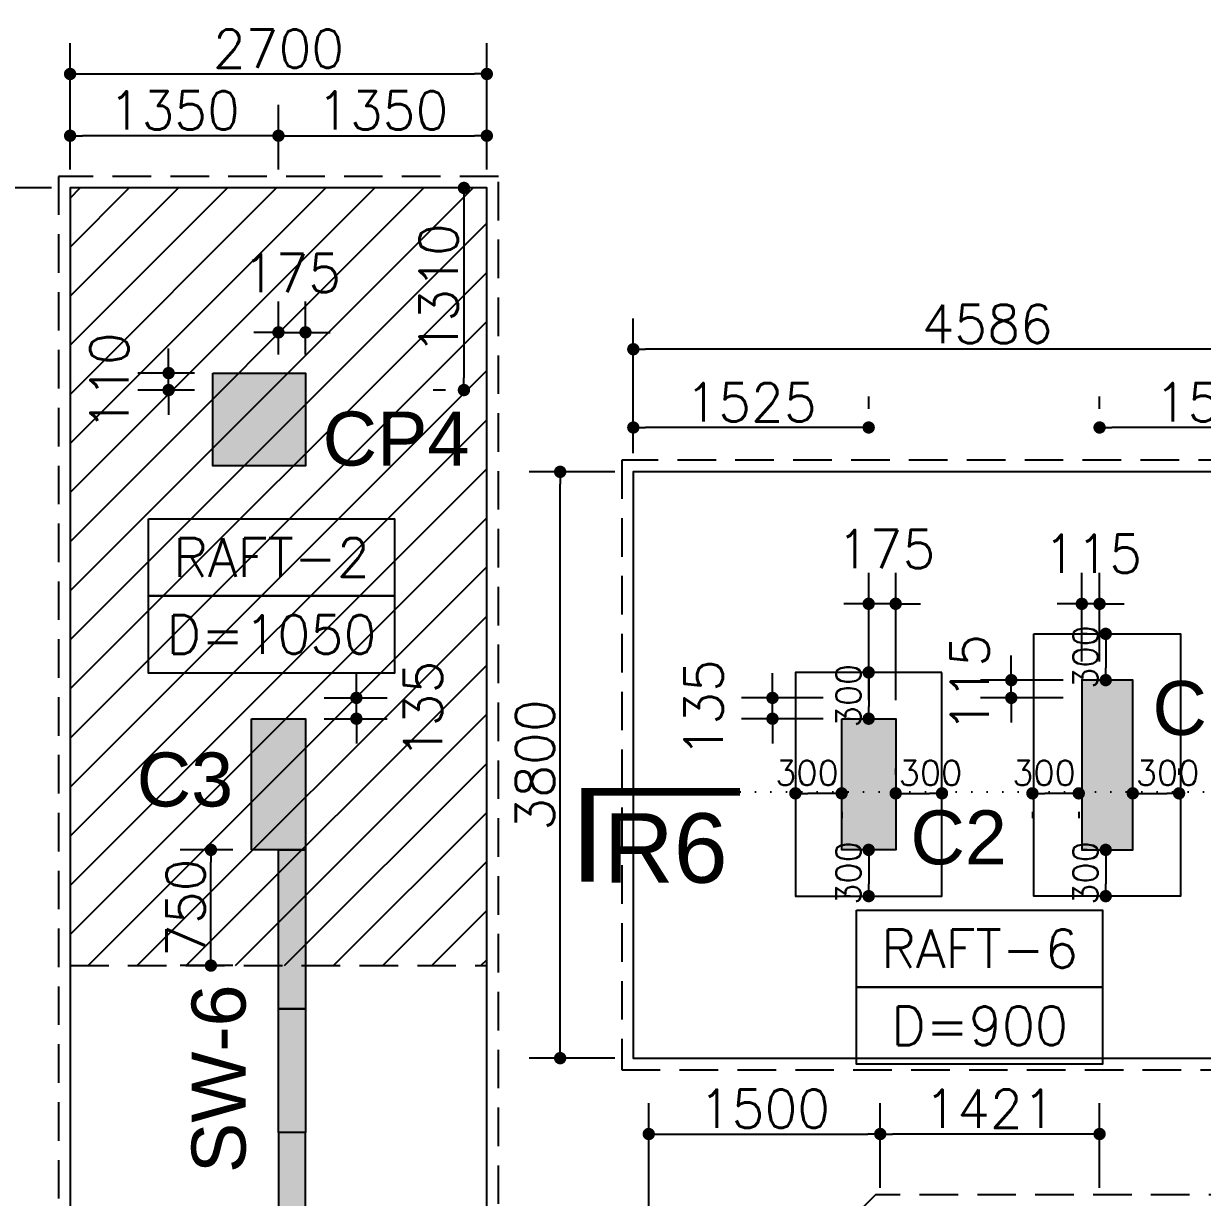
# Model space of a CAD drawing. Extents: x -200722 to 834823, y -494970 to 88783.
# Drawn here: x 506325 to 513963, y 33297 to 40905 of the extents above; entities that cross this region are included whole.
import ezdxf
from ezdxf.enums import TextEntityAlignment as Align

# ---------------------------------------------------------------- set-up
doc = ezdxf.new("R2010")
doc.units = 0
doc.header["$LTSCALE"] = 100
doc.header["$MEASUREMENT"] = 0
doc.header["$PDMODE"] = 34
doc.linetypes.add('DOT', pattern=[0.25, 0, -0.25])
doc.linetypes.add('HIDDEN', pattern=[0.375, 0.25, -0.125])
doc.layers.get('0').update_dxf_attribs({"linetype": 'CONTINUOUS'})
doc.layers.get('DEFPOINTS').update_dxf_attribs({"linetype": 'CONTINUOUS'})
for name, color, linetype in [('B_BOX', 11, 'CONTINUOUS'), ('BEAM', 4, 'CONTINUOUS'), ('COL', 150, 'CONTINUOUS'), ('COL. SHED. STEEL.', 6, 'CONTINUOUS'), ('COL_H', 235, 'CONTINUOUS'), ('DIM', 3, 'CONTINUOUS'), ('F_EXEC', 3, 'HIDDEN'), ('F_FTG1', 11, 'CONTINUOUS'), ('TEXT', 2, 'CONTINUOUS')]:
    doc.layers.add(name, color=color, linetype=linetype)
doc.layers.add('HATCH', color=252, linetype='CONTINUOUS', lineweight=30)
doc.styles.add('AR', font='arial.ttf')
doc.styles.add('ROMANS', font='romans.shx')
doc.styles.get("Standard").update_dxf_attribs({"font": 'simplex.shx'})
doc.styles.add('TIMES-N', font='arial.ttf')
doc.dimstyles.new('STANDARD$0', dxfattribs={"dimtxt": 2.5, "dimasz": 2.5, "dimexe": 2, "dimexo": 0.7, "dimgap": 0.9, "dimtad": 1, "dimdec": 0, "dimdsep": 46, "dimtxsty": 'ROMANS', "dimcen": 0.09, "dimclrd": 4, "dimclre": 4, "dimclrt": 3, "dimadec": 0, "dimazin": 0, "dimtfac": 1, "dimtdec": 0, "dimtmove": 0, "dimatfit": 3, "dimfxl": 1, "dimtolj": 1, "dimtzin": 0, "dimarcsym": 0})

# ---------------------------------------------------------------- blocks, each defined once
blk = doc.blocks.new('DOT')
at = {"color": 0, "linetype": 'ByBlock'}
blk.add_line((-0.5, 0), (-1, 0), dxfattribs=at)
at = {"color": 0, "linetype": 'ByBlock', "const_width": 0.5}
blk.add_lwpolyline([(-0.25, 0, 1), (0.25, 0, 1)], format="xyb", close=True, dxfattribs=at)
blk = doc.blocks.new('*D2330')
at = {"layer": 'BEAM', "color": 0, "lineweight": -2, "transparency": 16777216}
for p, q in [((510275.5, 38406.7), (510275.5, 38486.7)), ((511800.5, 38406.7), (511800.5, 38486.7)), ((511720.5, 38286.7), (510355.5, 38286.7))]:
    blk.add_line(p, q, dxfattribs=at)
at = {"layer": 'DEFPOINTS', "color": 0, "lineweight": -3, "ltscale": 0.4, "transparency": 16777216}
for p in [(510275.5, 38286.7), (510275.5, 38286.7), (511800.5, 38286.7)]:
    blk.add_point(p, dxfattribs=at)
at = {"layer": 'BEAM', "color": 0, "lineweight": -2, "ltscale": 0.4, "transparency": 16777216, "xscale": 80, "yscale": 80, "zscale": 80, "rotation": 180}
blk.add_blockref('DOT', (510275.5, 38286.7), dxfattribs=at)
at = {"layer": 'BEAM', "color": 0, "lineweight": -2, "ltscale": 0.4, "transparency": 16777216, "xscale": 80, "yscale": 80, "zscale": 80}
blk.add_blockref('DOT', (511800.5, 38286.7), dxfattribs=at)
at = {"layer": 'BEAM', "color": 0, "ltscale": 0.4, "transparency": 16777216, "insert": (511038, 38450.7), "char_height": 248, "attachment_point": 5}
blk.add_mtext('\\A1;1525', dxfattribs=at)
blk = doc.blocks.new('_DOT')
at = {"color": 0, "linetype": 'ByBlock'}
blk.add_line((-0.5, 0), (-1, 0), dxfattribs=at)
at = {"color": 0, "linetype": 'ByBlock', "const_width": 0.5}
blk.add_lwpolyline([(-0.25, 0, 1), (0.25, 0, 1)], format="xyb", close=True, dxfattribs=at)
blk = doc.blocks.new('*D2331')
at = {"layer": 'BEAM', "color": 0, "lineweight": -2, "transparency": 16777216}
for p, q in [((511177.2, 36614.4), (511177.2, 36694.4)), ((511505.5, 36534.4), (510977.2, 36534.4)), ((511177.2, 36399.4), (511177.2, 36534.4)), ((511505.5, 36399.4), (510977.2, 36399.4)), ((511177.2, 36319.4), (511177.2, 36239.4))]:
    blk.add_line(p, q, dxfattribs=at)
at = {"layer": 'DEFPOINTS', "color": 0, "lineweight": -3, "ltscale": 0.4, "transparency": 16777216}
for p in [(511177.2, 36534.4), (511625.5, 36534.4), (511625.5, 36399.4)]:
    blk.add_point(p, dxfattribs=at)
at = {"layer": 'BEAM', "color": 0, "lineweight": -2, "ltscale": 0.4, "transparency": 16777216, "xscale": 80, "yscale": 80, "zscale": 80}
for p, rotation in [((511177.2, 36534.4), 270), ((511177.2, 36399.4), 90)]:
    blk.add_blockref('DOT', p, dxfattribs=dict(at, rotation=rotation))
at = {"layer": 'BEAM', "color": 0, "ltscale": 0.4, "transparency": 16777216, "insert": (510730.5, 36466.9), "char_height": 248, "attachment_point": 5, "rotation": 90}
blk.add_mtext('\\A1;135', dxfattribs=at)
blk = doc.blocks.new('*D2332')
at = {"layer": 'BEAM', "color": 0, "lineweight": -2, "transparency": 16777216}
for p, q in [((511800.5, 36519.8), (511800.5, 37344.3)), ((511975.5, 36520.3), (511975.5, 37344.3)), ((511720.5, 37144.3), (511640.5, 37144.3)), ((511975.5, 37144.3), (511800.5, 37144.3)), ((512055.5, 37144.3), (512135.5, 37144.3))]:
    blk.add_line(p, q, dxfattribs=at)
at = {"layer": 'DEFPOINTS', "color": 0, "lineweight": -3, "ltscale": 0.4, "transparency": 16777216}
for p in [(511800.5, 37144.3), (511800.5, 36399.8), (511975.5, 36400.3)]:
    blk.add_point(p, dxfattribs=at)
at = {"layer": 'BEAM', "color": 0, "lineweight": -2, "ltscale": 0.4, "transparency": 16777216, "xscale": 80, "yscale": 80, "zscale": 80}
blk.add_blockref('DOT', (511800.5, 37144.3), dxfattribs=at)
at = {"layer": 'BEAM', "color": 0, "lineweight": -2, "ltscale": 0.4, "transparency": 16777216, "xscale": 80, "yscale": 80, "zscale": 80, "rotation": 180}
blk.add_blockref('DOT', (511975.5, 37144.3), dxfattribs=at)
at = {"layer": 'BEAM', "color": 0, "ltscale": 0.4, "transparency": 16777216, "insert": (511913.6, 37498.7), "char_height": 248, "attachment_point": 5}
blk.add_mtext('\\A1;175', dxfattribs=at)
blk = doc.blocks.new('*D2333')
at = {"layer": 'BEAM', "color": 0, "lineweight": -2, "transparency": 16777216}
for p, q in [((512724.3, 36729.4), (512724.3, 36809.4)), ((513061.5, 36649.4), (512524.3, 36649.4)), ((512724.3, 36534.4), (512724.3, 36649.4)), ((513061.5, 36534.4), (512524.3, 36534.4)), ((512724.3, 36454.4), (512724.3, 36374.4))]:
    blk.add_line(p, q, dxfattribs=at)
at = {"layer": 'DEFPOINTS', "color": 0, "lineweight": -3, "ltscale": 0.4, "transparency": 16777216}
for p in [(512724.3, 36649.4), (513181.5, 36649.4), (513181.5, 36534.4)]:
    blk.add_point(p, dxfattribs=at)
at = {"layer": 'BEAM', "color": 0, "lineweight": -2, "ltscale": 0.4, "transparency": 16777216, "xscale": 80, "yscale": 80, "zscale": 80}
for p, rotation in [((512724.3, 36649.4), 270), ((512724.3, 36534.4), 90)]:
    blk.add_blockref('DOT', p, dxfattribs=dict(at, rotation=rotation))
at = {"layer": 'BEAM', "color": 0, "ltscale": 0.4, "transparency": 16777216, "insert": (512455, 36629.8), "char_height": 248, "attachment_point": 5, "rotation": 90}
blk.add_mtext('\\A1;115', dxfattribs=at)
blk = doc.blocks.new('*D2334')
at = {"layer": 'BEAM', "color": 0, "lineweight": -2, "transparency": 16777216}
for p, q in [((513181.5, 36769.4), (513181.5, 37343.8)), ((513296.5, 36769.4), (513296.5, 37343.8)), ((513101.5, 37143.8), (513021.5, 37143.8)), ((513296.5, 37143.8), (513181.5, 37143.8)), ((513376.5, 37143.8), (513456.5, 37143.8))]:
    blk.add_line(p, q, dxfattribs=at)
at = {"layer": 'DEFPOINTS', "color": 0, "lineweight": -3, "ltscale": 0.4, "transparency": 16777216}
for p in [(513181.5, 37143.8), (513181.5, 36649.4), (513296.5, 36649.4)]:
    blk.add_point(p, dxfattribs=at)
at = {"layer": 'BEAM', "color": 0, "lineweight": -2, "ltscale": 0.4, "transparency": 16777216, "xscale": 80, "yscale": 80, "zscale": 80}
blk.add_blockref('DOT', (513181.5, 37143.8), dxfattribs=at)
at = {"layer": 'BEAM', "color": 0, "lineweight": -2, "ltscale": 0.4, "transparency": 16777216, "xscale": 80, "yscale": 80, "zscale": 80, "rotation": 180}
blk.add_blockref('DOT', (513296.5, 37143.8), dxfattribs=at)
at = {"layer": 'BEAM', "color": 0, "ltscale": 0.4, "transparency": 16777216, "insert": (513252.6, 37468.6), "char_height": 248, "attachment_point": 5}
blk.add_mtext('\\A1;115', dxfattribs=at)
blk = doc.blocks.new('*D2538')
at = {"layer": 'BEAM', "color": 0, "lineweight": -2, "transparency": 16777216}
for p, q in [((510275.5, 38119.4), (510275.5, 38994)), ((514861.5, 38119.4), (514861.5, 38994)), ((514781.5, 38794), (510355.5, 38794))]:
    blk.add_line(p, q, dxfattribs=at)
at = {"layer": 'DEFPOINTS', "color": 0, "lineweight": -3, "ltscale": 0.4, "transparency": 16777216}
for p in [(510275.5, 38794), (510275.5, 37999.4), (514861.5, 37999.4)]:
    blk.add_point(p, dxfattribs=at)
at = {"layer": 'BEAM', "color": 0, "lineweight": -2, "ltscale": 0.4, "transparency": 16777216, "xscale": 80, "yscale": 80, "zscale": 80, "rotation": 180}
blk.add_blockref('DOT', (510275.5, 38794), dxfattribs=at)
at = {"layer": 'BEAM', "color": 0, "lineweight": -2, "ltscale": 0.4, "transparency": 16777216, "xscale": 80, "yscale": 80, "zscale": 80}
blk.add_blockref('DOT', (514861.5, 38794), dxfattribs=at)
at = {"layer": 'BEAM', "color": 0, "ltscale": 0.4, "transparency": 16777216, "insert": (512568.5, 38958), "char_height": 248, "attachment_point": 5}
blk.add_mtext('\\A1;4586', dxfattribs=at)
blk = doc.blocks.new('*D2539')
at = {"layer": 'BEAM', "color": 0, "lineweight": -2, "transparency": 16777216}
for p, q in [((510155.5, 37999.4), (509601.7, 37999.4)), ((509801.7, 34279.4), (509801.7, 37919.4)), ((510155.5, 34199.4), (509601.7, 34199.4))]:
    blk.add_line(p, q, dxfattribs=at)
at = {"layer": 'DEFPOINTS', "color": 0, "lineweight": -3, "ltscale": 0.4, "transparency": 16777216}
for p in [(509801.7, 37999.4), (510275.5, 37999.4), (510275.5, 34199.4)]:
    blk.add_point(p, dxfattribs=at)
at = {"layer": 'BEAM', "color": 0, "lineweight": -2, "ltscale": 0.4, "transparency": 16777216, "xscale": 80, "yscale": 80, "zscale": 80}
for p, rotation in [((509801.7, 37999.4), 90), ((509801.7, 34199.4), 270)]:
    blk.add_blockref('DOT', p, dxfattribs=dict(at, rotation=rotation))
at = {"layer": 'BEAM', "color": 0, "ltscale": 0.4, "transparency": 16777216, "insert": (509637.7, 36099.4), "char_height": 248, "attachment_point": 5, "rotation": 90}
blk.add_mtext('\\A1;3800', dxfattribs=at)
blk = doc.blocks.new('*D2563')
at = {"layer": 'BEAM', "color": 0, "lineweight": -2, "transparency": 16777216}
for p, q in [((506626.5, 39959.4), (506626.5, 40377.6)), ((507976.5, 39959.4), (507976.5, 40377.6)), ((507896.5, 40177.6), (506706.5, 40177.6))]:
    blk.add_line(p, q, dxfattribs=at)
at = {"layer": 'DEFPOINTS', "color": 0, "lineweight": -3, "ltscale": 0.4, "transparency": 16777216}
for p in [(506626.5, 40177.6), (506626.5, 39839.4), (507976.5, 39839.4)]:
    blk.add_point(p, dxfattribs=at)
at = {"layer": 'BEAM', "color": 0, "lineweight": -2, "ltscale": 0.4, "transparency": 16777216, "xscale": 80, "yscale": 80, "zscale": 80, "rotation": 180}
blk.add_blockref('DOT', (506626.5, 40177.6), dxfattribs=at)
at = {"layer": 'BEAM', "color": 0, "lineweight": -2, "ltscale": 0.4, "transparency": 16777216, "xscale": 80, "yscale": 80, "zscale": 80}
blk.add_blockref('DOT', (507976.5, 40177.6), dxfattribs=at)
at = {"layer": 'BEAM', "color": 0, "ltscale": 0.4, "transparency": 16777216, "insert": (507301.5, 40341.6), "char_height": 248, "attachment_point": 5}
blk.add_mtext('\\A1;1350', dxfattribs=at)
blk = doc.blocks.new('*D2564')
at = {"layer": 'BEAM', "color": 0, "lineweight": -2, "transparency": 16777216}
for p, q in [((507976.5, 39959.4), (507976.5, 40377.6)), ((509326.5, 39959.4), (509326.5, 40377.6)), ((508056.5, 40177.6), (509246.5, 40177.6))]:
    blk.add_line(p, q, dxfattribs=at)
at = {"layer": 'DEFPOINTS', "color": 0, "lineweight": -3, "ltscale": 0.4, "transparency": 16777216}
for p in [(509326.5, 40177.6), (507976.5, 39839.4), (509326.5, 39839.4)]:
    blk.add_point(p, dxfattribs=at)
at = {"layer": 'BEAM', "color": 0, "lineweight": -2, "ltscale": 0.4, "transparency": 16777216, "xscale": 80, "yscale": 80, "zscale": 80, "rotation": 180}
blk.add_blockref('DOT', (507976.5, 40177.6), dxfattribs=at)
at = {"layer": 'BEAM', "color": 0, "lineweight": -2, "ltscale": 0.4, "transparency": 16777216, "xscale": 80, "yscale": 80, "zscale": 80}
blk.add_blockref('DOT', (509326.5, 40177.6), dxfattribs=at)
at = {"layer": 'BEAM', "color": 0, "ltscale": 0.4, "transparency": 16777216, "insert": (508651.5, 40341.6), "char_height": 248, "attachment_point": 5}
blk.add_mtext('\\A1;1350', dxfattribs=at)
blk = doc.blocks.new('*D2565')
at = {"layer": 'BEAM', "color": 0, "lineweight": -2, "transparency": 16777216}
for p, q in [((506626.5, 39959.4), (506626.5, 40777.9)), ((509326.5, 39959.4), (509326.5, 40777.9)), ((506706.5, 40577.9), (509246.5, 40577.9))]:
    blk.add_line(p, q, dxfattribs=at)
at = {"layer": 'DEFPOINTS', "color": 0, "lineweight": -3, "ltscale": 0.4, "transparency": 16777216}
for p in [(509326.5, 40577.9), (506626.5, 39839.4), (509326.5, 39839.4)]:
    blk.add_point(p, dxfattribs=at)
at = {"layer": 'BEAM', "color": 0, "lineweight": -2, "ltscale": 0.4, "transparency": 16777216, "xscale": 80, "yscale": 80, "zscale": 80, "rotation": 180}
blk.add_blockref('DOT', (506626.5, 40577.9), dxfattribs=at)
at = {"layer": 'BEAM', "color": 0, "lineweight": -2, "ltscale": 0.4, "transparency": 16777216, "xscale": 80, "yscale": 80, "zscale": 80}
blk.add_blockref('DOT', (509326.5, 40577.9), dxfattribs=at)
at = {"layer": 'BEAM', "color": 0, "ltscale": 0.4, "transparency": 16777216, "insert": (507976.5, 40741.9), "char_height": 248, "attachment_point": 5}
blk.add_mtext('\\A1;2700', dxfattribs=at)
blk = doc.blocks.new('*D2567')
at = {"layer": 'BEAM', "color": 0, "lineweight": -2, "transparency": 16777216}
for p, q in [((506506.5, 39839.4), (506003, 39839.4)), ((506203, 28534.4), (506203, 39759.4)), ((506506.5, 28454.4), (506003, 28454.4))]:
    blk.add_line(p, q, dxfattribs=at)
at = {"layer": 'DEFPOINTS', "color": 0, "lineweight": -3, "ltscale": 0.4, "transparency": 16777216}
for p in [(506203, 39839.4), (506626.5, 39839.4), (506626.5, 28454.4)]:
    blk.add_point(p, dxfattribs=at)
at = {"layer": 'BEAM', "color": 0, "lineweight": -2, "ltscale": 0.4, "transparency": 16777216, "xscale": 80, "yscale": 80, "zscale": 80}
for p, rotation in [((506203, 39839.4), 90), ((506203, 28454.4), 270)]:
    blk.add_blockref('DOT', p, dxfattribs=dict(at, rotation=rotation))
at = {"layer": 'BEAM', "color": 0, "ltscale": 0.4, "transparency": 16777216, "insert": (506039, 34146.9), "char_height": 248, "attachment_point": 5, "rotation": 90}
blk.add_mtext('\\A1;11385', dxfattribs=at)
blk = doc.blocks.new('*D2568')
at = {"layer": 'BEAM', "color": 0, "lineweight": -2, "transparency": 16777216}
for p, q in [((513296.5, 38406.7), (513296.5, 38486.7)), ((514861.5, 38406.7), (514861.5, 38486.7)), ((514781.5, 38286.7), (513376.5, 38286.7))]:
    blk.add_line(p, q, dxfattribs=at)
at = {"layer": 'DEFPOINTS', "color": 0, "lineweight": -3, "ltscale": 0.4, "transparency": 16777216}
for p in [(513296.5, 38286.7), (513296.5, 38286.7), (514861.5, 38286.7)]:
    blk.add_point(p, dxfattribs=at)
at = {"layer": 'BEAM', "color": 0, "lineweight": -2, "ltscale": 0.4, "transparency": 16777216, "xscale": 80, "yscale": 80, "zscale": 80, "rotation": 180}
blk.add_blockref('DOT', (513296.5, 38286.7), dxfattribs=at)
at = {"layer": 'BEAM', "color": 0, "lineweight": -2, "ltscale": 0.4, "transparency": 16777216, "xscale": 80, "yscale": 80, "zscale": 80}
blk.add_blockref('DOT', (514861.5, 38286.7), dxfattribs=at)
at = {"layer": 'BEAM', "color": 0, "ltscale": 0.4, "transparency": 16777216, "insert": (514079, 38450.7), "char_height": 248, "attachment_point": 5}
blk.add_mtext('\\A1;1565', dxfattribs=at)
blk = doc.blocks.new('*D2589')
at = {"layer": 'BEAM', "color": 0, "lineweight": -2, "transparency": 16777216}
for p, q in [((507976.5, 38759.4), (507976.5, 39103.4)), ((508151.5, 38759.4), (508151.5, 39103.4)), ((507896.5, 38903.4), (507816.5, 38903.4)), ((507976.5, 38903.4), (508151.5, 38903.4)), ((508231.5, 38903.4), (508311.5, 38903.4))]:
    blk.add_line(p, q, dxfattribs=at)
at = {"layer": 'DEFPOINTS', "color": 0, "lineweight": -3, "ltscale": 0.4, "transparency": 16777216}
for p in [(508151.5, 38903.4), (507976.5, 38639.4), (508151.5, 38639.4)]:
    blk.add_point(p, dxfattribs=at)
at = {"layer": 'BEAM', "color": 0, "lineweight": -2, "ltscale": 0.4, "transparency": 16777216, "xscale": 80, "yscale": 80, "zscale": 80}
blk.add_blockref('DOT', (507976.5, 38903.4), dxfattribs=at)
at = {"layer": 'BEAM', "color": 0, "lineweight": -2, "ltscale": 0.4, "transparency": 16777216, "xscale": 80, "yscale": 80, "zscale": 80, "rotation": 180}
blk.add_blockref('DOT', (508151.5, 38903.4), dxfattribs=at)
at = {"layer": 'BEAM', "color": 0, "ltscale": 0.4, "transparency": 16777216, "insert": (508064, 39287.4), "char_height": 248, "attachment_point": 5}
blk.add_mtext('\\A1;175', dxfattribs=at)
blk = doc.blocks.new('*D2590')
at = {"layer": 'BEAM', "color": 0, "lineweight": -2, "transparency": 16777216}
for p, q in [((507264.7, 38719.4), (507264.7, 38799.4)), ((507431.5, 38639.4), (507064.7, 38639.4)), ((507264.7, 38529.4), (507264.7, 38639.4)), ((507431.5, 38529.4), (507064.7, 38529.4)), ((507264.7, 38449.4), (507264.7, 38369.4))]:
    blk.add_line(p, q, dxfattribs=at)
at = {"layer": 'DEFPOINTS', "color": 0, "lineweight": -3, "ltscale": 0.4, "transparency": 16777216}
for p in [(507264.7, 38639.4), (507551.5, 38639.4), (507551.5, 38529.4)]:
    blk.add_point(p, dxfattribs=at)
at = {"layer": 'BEAM', "color": 0, "lineweight": -2, "ltscale": 0.4, "transparency": 16777216, "xscale": 80, "yscale": 80, "zscale": 80}
for p, rotation in [((507264.7, 38639.4), 270), ((507264.7, 38529.4), 90)]:
    blk.add_blockref('DOT', p, dxfattribs=dict(at, rotation=rotation))
at = {"layer": 'BEAM', "color": 0, "ltscale": 0.4, "transparency": 16777216, "insert": (506880.7, 38584.4), "char_height": 248, "attachment_point": 5, "rotation": 90}
blk.add_mtext('\\A1;110', dxfattribs=at)
blk = doc.blocks.new('*D2591')
at = {"layer": 'BEAM', "color": 0, "lineweight": -2, "transparency": 16777216}
for p, q in [((508481.4, 36614.4), (508481.4, 36694.4)), ((508271.5, 36534.4), (508681.4, 36534.4)), ((508481.4, 36399.4), (508481.4, 36534.4)), ((508271.5, 36399.4), (508681.4, 36399.4)), ((508481.4, 36319.4), (508481.4, 36239.4))]:
    blk.add_line(p, q, dxfattribs=at)
at = {"layer": 'DEFPOINTS', "color": 0, "lineweight": -3, "ltscale": 0.4, "transparency": 16777216}
for p in [(508151.5, 36534.4), (508481.4, 36534.4), (508151.5, 36399.4)]:
    blk.add_point(p, dxfattribs=at)
at = {"layer": 'BEAM', "color": 0, "lineweight": -2, "ltscale": 0.4, "transparency": 16777216, "xscale": 80, "yscale": 80, "zscale": 80}
for p, rotation in [((508481.4, 36534.4), 270), ((508481.4, 36399.4), 90)]:
    blk.add_blockref('DOT', p, dxfattribs=dict(at, rotation=rotation))
at = {"layer": 'BEAM', "color": 0, "ltscale": 0.4, "transparency": 16777216, "insert": (508912.8, 36456.8), "char_height": 248, "attachment_point": 5, "rotation": 90}
blk.add_mtext('\\A1;135', dxfattribs=at)
blk = doc.blocks.new('*D2768')
at = {"layer": 'BEAM', "color": 0, "lineweight": -2, "transparency": 16777216}
for p, q in [((510375.5, 31859.4), (510375.5, 33907.8)), ((511875.5, 33359.4), (511875.5, 33907.8)), ((510455.5, 33707.8), (511795.5, 33707.8))]:
    blk.add_line(p, q, dxfattribs=at)
at = {"layer": 'DEFPOINTS', "color": 0, "lineweight": -3, "ltscale": 0.4, "transparency": 16777216}
for p in [(511875.5, 33707.8), (511875.5, 33239.4), (510375.5, 31739.4)]:
    blk.add_point(p, dxfattribs=at)
at = {"layer": 'BEAM', "color": 0, "lineweight": -2, "ltscale": 0.4, "transparency": 16777216, "xscale": 80, "yscale": 80, "zscale": 80, "rotation": 180}
blk.add_blockref('DOT', (510375.5, 33707.8), dxfattribs=at)
at = {"layer": 'BEAM', "color": 0, "lineweight": -2, "ltscale": 0.4, "transparency": 16777216, "xscale": 80, "yscale": 80, "zscale": 80}
blk.add_blockref('DOT', (511875.5, 33707.8), dxfattribs=at)
at = {"layer": 'BEAM', "color": 0, "ltscale": 0.4, "transparency": 16777216, "insert": (511125.5, 33871.8), "char_height": 248, "attachment_point": 5}
blk.add_mtext('\\A1;1500', dxfattribs=at)
blk = doc.blocks.new('*D2771')
at = {"layer": 'BEAM', "color": 0, "lineweight": -2, "transparency": 16777216}
for p, q in [((511875.5, 33359.4), (511875.5, 33907.8)), ((513296.5, 33359.4), (513296.5, 33907.8)), ((513216.5, 33707.8), (511955.5, 33707.8))]:
    blk.add_line(p, q, dxfattribs=at)
at = {"layer": 'DEFPOINTS', "color": 0, "lineweight": -3, "ltscale": 0.4, "transparency": 16777216}
for p in [(511875.5, 33707.8), (511875.5, 33239.4), (513296.5, 33239.4)]:
    blk.add_point(p, dxfattribs=at)
at = {"layer": 'BEAM', "color": 0, "lineweight": -2, "ltscale": 0.4, "transparency": 16777216, "xscale": 80, "yscale": 80, "zscale": 80, "rotation": 180}
blk.add_blockref('DOT', (511875.5, 33707.8), dxfattribs=at)
at = {"layer": 'BEAM', "color": 0, "lineweight": -2, "ltscale": 0.4, "transparency": 16777216, "xscale": 80, "yscale": 80, "zscale": 80}
blk.add_blockref('DOT', (513296.5, 33707.8), dxfattribs=at)
at = {"layer": 'BEAM', "color": 0, "ltscale": 0.4, "transparency": 16777216, "insert": (512586, 33871.8), "char_height": 248, "attachment_point": 5}
blk.add_mtext('\\A1;1421', dxfattribs=at)
blk = doc.blocks.new('*D2788')
at = {"layer": 'BEAM', "color": 0, "lineweight": -2, "transparency": 16777216}
for p, q in [((509058.1, 39839.4), (508978.1, 39839.4)), ((509178.1, 39759.4), (509178.1, 38609.4)), ((509058.1, 38529.4), (508978.1, 38529.4))]:
    blk.add_line(p, q, dxfattribs=at)
at = {"layer": 'DEFPOINTS', "color": 0, "lineweight": -3, "ltscale": 0.4, "transparency": 16777216}
for p in [(509178.1, 39839.4), (509178.1, 38529.4), (509178.1, 38529.4)]:
    blk.add_point(p, dxfattribs=at)
at = {"layer": 'BEAM', "color": 0, "lineweight": -2, "ltscale": 0.4, "transparency": 16777216, "xscale": 80, "yscale": 80, "zscale": 80}
for p, rotation in [((509178.1, 39839.4), 90), ((509178.1, 38529.4), 270)]:
    blk.add_blockref('DOT', p, dxfattribs=dict(at, rotation=rotation))
at = {"layer": 'BEAM', "color": 0, "ltscale": 0.4, "transparency": 16777216, "insert": (509014.1, 39184.4), "char_height": 248, "attachment_point": 5, "rotation": 90}
blk.add_mtext('\\A1;1310', dxfattribs=at)
blk = doc.blocks.new('*D2790')
at = {"layer": 'BEAM', "color": 0, "lineweight": -2, "transparency": 16777216}
for p, q in [((507681.5, 35549.4), (507338.8, 35549.4)), ((507538.8, 34879.4), (507538.8, 35469.4)), ((507681.5, 34799.4), (507338.8, 34799.4))]:
    blk.add_line(p, q, dxfattribs=at)
at = {"layer": 'DEFPOINTS', "color": 0, "lineweight": -3, "ltscale": 0.4, "transparency": 16777216}
for p in [(507538.8, 35549.4), (507801.5, 35549.4), (507801.5, 34799.4)]:
    blk.add_point(p, dxfattribs=at)
at = {"layer": 'BEAM', "color": 0, "lineweight": -2, "ltscale": 0.4, "transparency": 16777216, "xscale": 80, "yscale": 80, "zscale": 80}
for p, rotation in [((507538.8, 35549.4), 90), ((507538.8, 34799.4), 270)]:
    blk.add_blockref('DOT', p, dxfattribs=dict(at, rotation=rotation))
at = {"layer": 'BEAM', "color": 0, "ltscale": 0.4, "transparency": 16777216, "insert": (507374.8, 35174.4), "char_height": 248, "attachment_point": 5, "rotation": 90}
blk.add_mtext('\\A1;750', dxfattribs=at)
blk = doc.blocks.new('*D2854')
at = {"layer": 'BEAM', "color": 0, "lineweight": -2, "transparency": 16777216}
for p, q in [((511975.5, 36035.7), (511975.5, 36075.7)), ((512275.5, 36035.7), (512275.5, 36075.7)), ((512055.5, 35915.7), (512195.5, 35915.7))]:
    blk.add_line(p, q, dxfattribs=at)
at = {"layer": 'DEFPOINTS', "color": 0, "lineweight": -3, "ltscale": 0.4, "transparency": 16777216}
for p in [(511975.5, 35915.7), (512275.5, 35915.7), (512275.5, 35915.7)]:
    blk.add_point(p, dxfattribs=at)
at = {"layer": 'BEAM', "color": 0, "lineweight": -2, "ltscale": 0.4, "transparency": 16777216, "xscale": 80, "yscale": 80, "zscale": 80, "rotation": 180}
blk.add_blockref('DOT', (511975.5, 35915.7), dxfattribs=at)
at = {"layer": 'BEAM', "color": 0, "lineweight": -2, "ltscale": 0.4, "transparency": 16777216, "xscale": 80, "yscale": 80, "zscale": 80}
blk.add_blockref('DOT', (512275.5, 35915.7), dxfattribs=at)
at = {"layer": 'BEAM', "color": 0, "ltscale": 0.4, "transparency": 16777216, "insert": (512200.7, 36048.6), "char_height": 160, "attachment_point": 5}
blk.add_mtext('\\A1;300', dxfattribs=at)
blk = doc.blocks.new('*D2855')
at = {"layer": 'BEAM', "color": 0, "lineweight": -2, "transparency": 16777216}
for p, q in [((511545.5, 35915.7), (511405.5, 35915.7)), ((511325.5, 35795.7), (511325.5, 35755.7)), ((511625.5, 35795.7), (511625.5, 35755.7))]:
    blk.add_line(p, q, dxfattribs=at)
at = {"layer": 'DEFPOINTS', "color": 0, "lineweight": -3, "ltscale": 0.4, "transparency": 16777216}
for p in [(511325.5, 35915.7), (511325.5, 35915.7), (511625.5, 35915.7)]:
    blk.add_point(p, dxfattribs=at)
at = {"layer": 'BEAM', "color": 0, "lineweight": -2, "ltscale": 0.4, "transparency": 16777216, "xscale": 80, "yscale": 80, "zscale": 80, "rotation": 180}
blk.add_blockref('DOT', (511325.5, 35915.7), dxfattribs=at)
at = {"layer": 'BEAM', "color": 0, "lineweight": -2, "ltscale": 0.4, "transparency": 16777216, "xscale": 80, "yscale": 80, "zscale": 80}
blk.add_blockref('DOT', (511625.5, 35915.7), dxfattribs=at)
at = {"layer": 'BEAM', "color": 0, "ltscale": 0.4, "transparency": 16777216, "insert": (511400.4, 36048.6), "char_height": 160, "attachment_point": 5}
blk.add_mtext('\\A1;300', dxfattribs=at)
blk = doc.blocks.new('*D2856')
at = {"layer": 'BEAM', "color": 0, "lineweight": -2, "transparency": 16777216}
for p, q in [((511680.5, 35549.4), (511640.5, 35549.4)), ((511800.5, 35469.4), (511800.5, 35329.4)), ((511680.5, 35249.4), (511640.5, 35249.4))]:
    blk.add_line(p, q, dxfattribs=at)
at = {"layer": 'DEFPOINTS', "color": 0, "lineweight": -3, "ltscale": 0.4, "transparency": 16777216}
for p in [(511800.5, 35549.4), (511800.5, 35249.4), (511800.5, 35249.4)]:
    blk.add_point(p, dxfattribs=at)
at = {"layer": 'BEAM', "color": 0, "lineweight": -2, "ltscale": 0.4, "transparency": 16777216, "xscale": 80, "yscale": 80, "zscale": 80}
for p, rotation in [((511800.5, 35549.4), 90), ((511800.5, 35249.4), 270)]:
    blk.add_blockref('DOT', p, dxfattribs=dict(at, rotation=rotation))
at = {"layer": 'BEAM', "color": 0, "ltscale": 0.4, "transparency": 16777216, "insert": (511669.1, 35399.4), "char_height": 160, "attachment_point": 5, "rotation": 90}
blk.add_mtext('\\A1;300', dxfattribs=at)
blk = doc.blocks.new('*D2857')
at = {"layer": 'BEAM', "color": 0, "lineweight": -2, "transparency": 16777216}
for p, q in [((511680.5, 36699.4), (511640.5, 36699.4)), ((511800.5, 36619.4), (511800.5, 36479.4)), ((511680.5, 36399.4), (511640.5, 36399.4))]:
    blk.add_line(p, q, dxfattribs=at)
at = {"layer": 'DEFPOINTS', "color": 0, "lineweight": -3, "ltscale": 0.4, "transparency": 16777216}
for p in [(511800.5, 36699.4), (511800.5, 36399.4), (511800.5, 36399.4)]:
    blk.add_point(p, dxfattribs=at)
at = {"layer": 'BEAM', "color": 0, "lineweight": -2, "ltscale": 0.4, "transparency": 16777216, "xscale": 80, "yscale": 80, "zscale": 80}
for p, rotation in [((511800.5, 36699.4), 90), ((511800.5, 36399.4), 270)]:
    blk.add_blockref('DOT', p, dxfattribs=dict(at, rotation=rotation))
at = {"layer": 'BEAM', "color": 0, "ltscale": 0.4, "transparency": 16777216, "insert": (511669.1, 36549.4), "char_height": 160, "attachment_point": 5, "rotation": 90}
blk.add_mtext('\\A1;300', dxfattribs=at)
blk = doc.blocks.new('*D2858')
at = {"layer": 'BEAM', "color": 0, "lineweight": -2, "transparency": 16777216}
for p, q in [((513511.5, 36035.7), (513511.5, 36075.7)), ((513811.5, 36035.7), (513811.5, 36075.7)), ((513591.5, 35915.7), (513731.5, 35915.7))]:
    blk.add_line(p, q, dxfattribs=at)
at = {"layer": 'DEFPOINTS', "color": 0, "lineweight": -3, "ltscale": 0.4, "transparency": 16777216}
for p in [(513511.5, 35915.7), (513811.5, 35915.7), (513811.5, 35915.7)]:
    blk.add_point(p, dxfattribs=at)
at = {"layer": 'BEAM', "color": 0, "lineweight": -2, "ltscale": 0.4, "transparency": 16777216, "xscale": 80, "yscale": 80, "zscale": 80, "rotation": 180}
blk.add_blockref('DOT', (513511.5, 35915.7), dxfattribs=at)
at = {"layer": 'BEAM', "color": 0, "lineweight": -2, "ltscale": 0.4, "transparency": 16777216, "xscale": 80, "yscale": 80, "zscale": 80}
blk.add_blockref('DOT', (513811.5, 35915.7), dxfattribs=at)
at = {"layer": 'BEAM', "color": 0, "ltscale": 0.4, "transparency": 16777216, "insert": (513736.7, 36048.6), "char_height": 160, "attachment_point": 5}
blk.add_mtext('\\A1;300', dxfattribs=at)
blk = doc.blocks.new('*D2859')
at = {"layer": 'BEAM', "color": 0, "lineweight": -2, "transparency": 16777216}
for p, q in [((513081.5, 35915.7), (512941.5, 35915.7)), ((512861.5, 35795.7), (512861.5, 35755.7)), ((513161.5, 35795.7), (513161.5, 35755.7))]:
    blk.add_line(p, q, dxfattribs=at)
at = {"layer": 'DEFPOINTS', "color": 0, "lineweight": -3, "ltscale": 0.4, "transparency": 16777216}
for p in [(512861.5, 35915.7), (512861.5, 35915.7), (513161.5, 35915.7)]:
    blk.add_point(p, dxfattribs=at)
at = {"layer": 'BEAM', "color": 0, "lineweight": -2, "ltscale": 0.4, "transparency": 16777216, "xscale": 80, "yscale": 80, "zscale": 80, "rotation": 180}
blk.add_blockref('DOT', (512861.5, 35915.7), dxfattribs=at)
at = {"layer": 'BEAM', "color": 0, "lineweight": -2, "ltscale": 0.4, "transparency": 16777216, "xscale": 80, "yscale": 80, "zscale": 80}
blk.add_blockref('DOT', (513161.5, 35915.7), dxfattribs=at)
at = {"layer": 'BEAM', "color": 0, "ltscale": 0.4, "transparency": 16777216, "insert": (512936.4, 36048.6), "char_height": 160, "attachment_point": 5}
blk.add_mtext('\\A1;300', dxfattribs=at)
blk = doc.blocks.new('*D2860')
at = {"layer": 'BEAM', "color": 0, "lineweight": -2, "transparency": 16777216}
for p, q in [((513216.5, 35549.4), (513176.5, 35549.4)), ((513336.5, 35469.4), (513336.5, 35329.4)), ((513216.5, 35249.4), (513176.5, 35249.4))]:
    blk.add_line(p, q, dxfattribs=at)
at = {"layer": 'DEFPOINTS', "color": 0, "lineweight": -3, "ltscale": 0.4, "transparency": 16777216}
for p in [(513336.5, 35549.4), (513336.5, 35249.4), (513336.5, 35249.4)]:
    blk.add_point(p, dxfattribs=at)
at = {"layer": 'BEAM', "color": 0, "lineweight": -2, "ltscale": 0.4, "transparency": 16777216, "xscale": 80, "yscale": 80, "zscale": 80}
for p, rotation in [((513336.5, 35549.4), 90), ((513336.5, 35249.4), 270)]:
    blk.add_blockref('DOT', p, dxfattribs=dict(at, rotation=rotation))
at = {"layer": 'BEAM', "color": 0, "ltscale": 0.4, "transparency": 16777216, "insert": (513205.1, 35399.4), "char_height": 160, "attachment_point": 5, "rotation": 90}
blk.add_mtext('\\A1;300', dxfattribs=at)
blk = doc.blocks.new('*D2861')
at = {"layer": 'BEAM', "color": 0, "lineweight": -2, "transparency": 16777216}
for p, q in [((513216.5, 36949.4), (513176.5, 36949.4)), ((513336.5, 36869.4), (513336.5, 36729.4)), ((513216.5, 36649.4), (513176.5, 36649.4))]:
    blk.add_line(p, q, dxfattribs=at)
at = {"layer": 'DEFPOINTS', "color": 0, "lineweight": -3, "ltscale": 0.4, "transparency": 16777216}
for p in [(513336.5, 36949.4), (513336.5, 36649.4), (513336.5, 36649.4)]:
    blk.add_point(p, dxfattribs=at)
at = {"layer": 'BEAM', "color": 0, "lineweight": -2, "ltscale": 0.4, "transparency": 16777216, "xscale": 80, "yscale": 80, "zscale": 80}
for p, rotation in [((513336.5, 36949.4), 90), ((513336.5, 36649.4), 270)]:
    blk.add_blockref('DOT', p, dxfattribs=dict(at, rotation=rotation))
at = {"layer": 'BEAM', "color": 0, "ltscale": 0.4, "transparency": 16777216, "insert": (513205.1, 36799.4), "char_height": 160, "attachment_point": 5, "rotation": 90}
blk.add_mtext('\\A1;300', dxfattribs=at)

msp = doc.modelspace()

# ---------------------------------------------------------------- hatches: boundary and pattern name
at = {"layer": 'COL_H', "ltscale": 0.4}
for points in [[(513181.5, 36649.4), (513181.5, 35549.4), (513511.5, 35549.4), (513511.5, 36649.4)], [(507801.5, 36399.4), (508151.5, 36399.4), (508151.5, 35549.4), (507801.5, 35549.4)], [(511625.5, 36399.4), (511975.5, 36399.4), (511975.5, 35549.4), (511625.5, 35549.4)], [(508151.5, 34518.4), (507976.5, 34518.4), (507976.5, 35549.4), (508151.5, 35549.4)], [(507976.5, 33718.4), (507976.5, 34518.4), (508151.5, 34518.4), (508151.5, 33718.4)], [(508151.5, 33718.4), (507976.5, 33718.4), (507976.5, 32309.4), (508151.5, 32309.4)]]:
    msp.add_hatch(color=256, dxfattribs=at).paths.add_polyline_path(points)
at = {"layer": 'HATCH', "lineweight": -3, "ltscale": 0.4}
h = msp.add_hatch(dxfattribs=at)
h.set_pattern_fill('ANSI31', color=256, scale=1800, style=0)
h.set_pattern_definition([(45, (191292.92, 0), (-159.09903, 159.09903), [])])
h.paths.add_polyline_path([(506626.5, 39839.4), (509326.5, 39839.4), (509326.5, 34799.4), (506626.5, 34799.4)])
at = {"layer": 'HATCH', "ltscale": 0.4}
msp.add_hatch(color=256, dxfattribs=at).paths.add_polyline_path([(507551.5, 38639.4), (508151.5, 38639.4), (508151.5, 38039.4), (507551.5, 38039.4)])

# ---------------------------------------------------------------- linework, layer by layer
at = {"color": 1, "linetype": 'DOT', "ltscale": 4}
msp.add_line((510966.9, 35926.3, 7446.6), (514603.7, 35926.3, 7446.6), dxfattribs=at)
at = {"layer": 'B_BOX', "ltscale": 0.4, "elevation": 7446.6}
for points in [[(512871.5, 36949.4), (513821.5, 36949.4), (513821.5, 35249.4), (512871.5, 35249.4)], [(512275.5, 36699.4), (511325.5, 36699.4), (511325.5, 35249.4), (512275.5, 35249.4)]]:
    msp.add_lwpolyline(points, close=True, dxfattribs=at)
at = {"layer": 'COL', "ltscale": 500, "elevation": 7446.6}
msp.add_lwpolyline([(507551.5, 38639.4), (508151.5, 38639.4), (508151.5, 38039.4), (507551.5, 38039.4), (507551.5, 38639.4)], dxfattribs=at)
at = {"layer": 'COL. SHED. STEEL.', "ltscale": 500, "elevation": 7446.6}
for points in [[(513181.5, 36649.4), (513181.5, 35549.4), (513511.5, 35549.4), (513511.5, 36649.4), (513181.5, 36649.4)], [(507801.5, 36399.4), (508151.5, 36399.4), (508151.5, 35549.4), (507801.5, 35549.4), (507801.5, 36399.4)], [(511625.5, 36399.4), (511975.5, 36399.4), (511975.5, 35549.4), (511625.5, 35549.4), (511625.5, 36399.4)], [(507976.5, 33718.4), (507976.5, 34518.4), (508151.5, 34518.4), (508151.5, 33718.4), (508151.5, 33718.4), (507976.5, 33718.4)]]:
    msp.add_lwpolyline(points, dxfattribs=at)
for points in [[(508151.5, 34518.4), (507976.5, 34518.4), (507976.5, 35549.4), (508151.5, 35549.4)], [(508151.5, 33718.4), (507976.5, 33718.4), (507976.5, 32309.4), (508151.5, 32309.4)]]:
    msp.add_lwpolyline(points, close=True, dxfattribs=at)
at = {"layer": 'DIM', "color": 1, "elevation": 7446.6}
msp.add_lwpolyline([(509977.8, 35343.2, 80, 80, 0), (509977.8, 35926.3, 50, 50, 0), (510966.9, 35926.3, 50, 50, 0)], format="xyseb", dxfattribs=at)
at = {"layer": 'F_EXEC', "ltscale": 10, "elevation": 7446.6}
for points in [[(506551.5, 28379.4), (509401.5, 28379.4), (509401.5, 39914.4), (506551.5, 39914.4)], [(514936.5, 38074.4), (510200.5, 38074.4), (510200.5, 34124.4), (514936.5, 34124.4)]]:
    msp.add_lwpolyline(points, close=True, dxfattribs=at)
msp.add_lwpolyline([(516129.5, 33314.4), (511844.5, 33314.4), (510300.5, 31770.4), (510300.5, 25944.4)], dxfattribs=at)
at = {"layer": 'F_FTG1', "linetype": 'HIDDEN', "ltscale": 10}
msp.add_line((506626.5, 34799.4, 7446.6), (509326.5, 34799.4, 7446.6), dxfattribs=at)
at = {"layer": 'F_FTG1', "ltscale": 0.4, "elevation": 7446.6}
for points in [[(506626.5, 28454.4), (509326.5, 28454.4), (509326.5, 39839.4), (506626.5, 39839.4)], [(514861.5, 37999.4), (510275.5, 37999.4), (510275.5, 34199.4), (514861.5, 34199.4)]]:
    msp.add_lwpolyline(points, close=True, dxfattribs=at)
at = {"layer": 'TEXT'}
for points in [[(507134.3, 37694.8), (508728.2, 37694.8), (508728.2, 37194.9), (507134.3, 37194.9)], [(507134.3, 37194.9), (508728.2, 37194.9), (508728.2, 36695), (507134.3, 36695)], [(511722.1, 35159.3), (513316, 35159.3), (513316, 34659.4), (511722.1, 34659.4)], [(511722.1, 34659.4), (513316, 34659.4), (513316, 34159.6), (511722.1, 34159.6)]]:
    msp.add_lwpolyline(points, close=True, dxfattribs=at)

# ---------------------------------------------------------------- texts
at = {"layer": 'TEXT', "style": 'AR'}
for s, p in [('CP4', (508262.4, 38039.9)), ('C1', (513638.9, 36294.1, 11445.3)), ('C3', (507057.7, 35830.6, 3998.7)), ('C2', (512070.8, 35455.4))]:
    msp.add_text(s, height=350, dxfattribs=at).set_placement(p)
at = {"layer": 'TEXT'}
for s, p in [('RAFT-2', (507931.2, 37444.8)), ('D=1050', (507931.2, 36945)), ('RAFT-6', (512519, 34909.4)), ('D=900', (512519, 34409.5))]:
    msp.add_text(s, height=250, dxfattribs=at).set_placement(p, align=Align.MIDDLE)
at = {"layer": 'TEXT', "style": 'TIMES-N'}
msp.add_text('R6', height=450, dxfattribs=at).set_placement((510083.4, 35561.6, 7446.6), align=Align.MIDDLE_LEFT)
at = {"layer": 'TEXT', "style": 'AR'}
msp.add_text('SW-6', height=350, rotation=90, dxfattribs=at).set_placement((507763.4, 33454.8, 3998.7))

# ---------------------------------------------------------------- dimensions: what is measured, and where the dimension line sits
at = {"layer": 'BEAM'}
for base, p1, p2, picture, middle in [((509326.5, 40577.9), (506626.5, 39839.4, 7446.6), (509326.5, 39839.4, 7446.6), '*D2565', (507976.5, 40741.9)), ((506626.5, 40177.6), (507976.5, 39839.4, 7446.6), (506626.5, 39839.4, 7446.6), '*D2563', (507301.5, 40341.6)), ((509326.5, 40177.6), (507976.5, 39839.4, 7446.6), (509326.5, 39839.4, 7446.6), '*D2564', (508651.5, 40341.6)), ((508151.5, 38903.4), (507976.5, 38639.4, 7446.6), (508151.5, 38639.4, 7446.6), '*D2589', (508064, 39287.4)), ((510275.5, 38794), (514861.5, 37999.4, 7446.6), (510275.5, 37999.4, 7446.6), '*D2538', (512568.5, 38958)), ((510275.5, 38286.7, -7446.6), (511800.5, 38286.7), (510275.5, 38286.7), '*D2330', (511038, 38450.7, -7446.6)), ((513296.5, 38286.7), (514861.5, 38286.7, 7446.6), (513296.5, 38286.7, 7446.6), '*D2568', (514079, 38450.7))]:
    dim = msp.add_linear_dim(base=base, p1=p1, p2=p2, dimstyle='STANDARD$0', override={"dimscale": 8, "dimtxt": 31, "dimasz": 10, "dimexe": 25, "dimexo": 15, "dimgap": 5, "dimzin": 3, "dimtxsty": 'Standard', "dimblk": 'DOT', "dimcen": 3, "dimdle": 1, "dimclrd": 0, "dimclre": 0, "dimclrt": 0, "dimtmove": 2, "dimldrblk": 'DOT', "dimtzin": 3}, dxfattribs=at)
    dim.commit()
    dim.dimension.update_dxf_attribs({"geometry": picture, "text_midpoint": middle})
for base, p1, p2, angle, picture, middle in [((506203, 39839.4), (506626.5, 28454.4, 7446.6), (506626.5, 39839.4, 7446.6), 90, '*D2567', (506039, 34146.9)), ((509178.1, 38529.4), (509178.1, 39839.4, 7446.6), (509178.1, 38529.4, 7446.6), 90, '*D2788', (509014.1, 39184.4)), ((507264.7, 38639.4), (507551.5, 38529.4, 7446.6), (507551.5, 38639.4, 7446.6), 90, '*D2590', (506880.7, 38584.4)), ((509801.7, 37999.4), (510275.5, 34199.4, 7446.6), (510275.5, 37999.4, 7446.6), 90, '*D2539', (509637.7, 36099.4)), ((507538.8, 35549.4), (507801.5, 34799.4, 7446.6), (507801.5, 35549.4, 7446.6), 90, '*D2790', (507374.8, 35174.4)), ((511875.5, 33707.8), (510375.5, 31739.4, 7446.6), (511875.5, 33239.4, 7446.6), 180, '*D2768', (511125.5, 33871.8)), ((511875.5, 33707.8), (513296.5, 33239.4, 7446.6), (511875.5, 33239.4, 7446.6), 0, '*D2771', (512586, 33871.8))]:
    dim = msp.add_linear_dim(base=base, p1=p1, p2=p2, angle=angle, dimstyle='STANDARD$0', override={"dimscale": 8, "dimtxt": 31, "dimasz": 10, "dimexe": 25, "dimexo": 15, "dimgap": 5, "dimzin": 3, "dimtxsty": 'Standard', "dimblk": 'DOT', "dimcen": 3, "dimdle": 1, "dimclrd": 0, "dimclre": 0, "dimclrt": 0, "dimtmove": 2, "dimldrblk": 'DOT', "dimtzin": 3}, dxfattribs=at)
    dim.commit()
    dim.dimension.update_dxf_attribs({"geometry": picture, "text_midpoint": middle})
for base, p1, p2, angle, override, picture, middle in [((511800.5, 37144.3), (511975.5, 36400.3, 7446.6), (511800.5, 36399.8, 7446.6), 180, {"dimscale": 8, "dimtxt": 31, "dimasz": 10, "dimexe": 25, "dimexo": 15, "dimgap": 5, "dimzin": 3, "dimtxsty": 'Standard', "dimblk": 'DOT', "dimcen": 3, "dimdle": 1, "dimclrd": 0, "dimclre": 0, "dimclrt": 0, "dimtmove": 2, "dimldrblk": 'DOT', "dimtzin": 3}, '*D2332', (511913.6, 37498.7)), ((513181.5, 37143.8), (513296.5, 36649.4, 7446.6), (513181.5, 36649.4, 7446.6), 180, {"dimscale": 8, "dimtxt": 31, "dimasz": 10, "dimexe": 25, "dimexo": 15, "dimgap": 5, "dimzin": 3, "dimtxsty": 'Standard', "dimblk": 'DOT', "dimcen": 3, "dimdle": 1, "dimclrd": 0, "dimclre": 0, "dimclrt": 0, "dimtmove": 2, "dimldrblk": 'DOT', "dimtzin": 3}, '*D2334', (513252.6, 37468.6)), ((513336.5, 36649.4), (513336.5, 36949.4, 7446.6), (513336.5, 36649.4, 7446.6), 90, {"dimscale": 8, "dimtxt": 20, "dimasz": 10, "dimexe": 20, "dimexo": 15, "dimgap": 5, "dimzin": 3, "dimtxsty": 'Standard', "dimblk": 'DOT', "dimcen": 3, "dimdle": 1, "dimclrd": 0, "dimclre": 0, "dimclrt": 0, "dimtmove": 2, "dimldrblk": 'DOT', "dimtzin": 3}, '*D2861', (513205.1, 36799.4)), ((512724.3, 36649.4), (513181.5, 36534.4, 7446.6), (513181.5, 36649.4, 7446.6), 90, {"dimscale": 8, "dimtxt": 31, "dimasz": 10, "dimexe": 25, "dimexo": 15, "dimgap": 5, "dimzin": 3, "dimtxsty": 'Standard', "dimblk": 'DOT', "dimcen": 3, "dimdle": 1, "dimclrd": 0, "dimclre": 0, "dimclrt": 0, "dimtmove": 2, "dimldrblk": 'DOT', "dimtzin": 3}, '*D2333', (512455, 36629.8)), ((508481.4, 36534.4), (508151.5, 36399.4, 7446.6), (508151.5, 36534.4, 7446.6), 90, {"dimscale": 8, "dimtxt": 31, "dimasz": 10, "dimexe": 25, "dimexo": 15, "dimgap": 5, "dimzin": 3, "dimtxsty": 'Standard', "dimblk": 'DOT', "dimcen": 3, "dimdle": 1, "dimclrd": 0, "dimclre": 0, "dimclrt": 0, "dimtmove": 2, "dimldrblk": 'DOT', "dimtzin": 3}, '*D2591', (508912.8, 36456.8)), ((511177.2, 36534.4), (511625.5, 36399.4, 7446.6), (511625.5, 36534.4, 7446.6), 90, {"dimscale": 8, "dimtxt": 31, "dimasz": 10, "dimexe": 25, "dimexo": 15, "dimgap": 5, "dimzin": 3, "dimtxsty": 'Standard', "dimblk": 'DOT', "dimcen": 3, "dimdle": 1, "dimclrd": 0, "dimclre": 0, "dimclrt": 0, "dimtmove": 2, "dimldrblk": 'DOT', "dimtzin": 3}, '*D2331', (510730.5, 36466.9)), ((511800.5, 36399.4), (511800.5, 36699.4, 7446.6), (511800.5, 36399.4, 7446.6), 90, {"dimscale": 8, "dimtxt": 20, "dimasz": 10, "dimexe": 20, "dimexo": 15, "dimgap": 5, "dimzin": 3, "dimtxsty": 'Standard', "dimblk": 'DOT', "dimcen": 3, "dimdle": 1, "dimclrd": 0, "dimclre": 0, "dimclrt": 0, "dimtmove": 2, "dimldrblk": 'DOT', "dimtzin": 3}, '*D2857', (511669.1, 36549.4)), ((511325.5, 35915.7), (511625.5, 35915.7, 7446.6), (511325.5, 35915.7, 7446.6), 180, {"dimscale": 8, "dimtxt": 20, "dimasz": 10, "dimexe": 20, "dimexo": 15, "dimgap": 5, "dimzin": 3, "dimtxsty": 'Standard', "dimblk": 'DOT', "dimcen": 3, "dimdle": 1, "dimclrd": 0, "dimclre": 0, "dimclrt": 0, "dimtmove": 2, "dimldrblk": 'DOT', "dimtzin": 3}, '*D2855', (511400.4, 36048.6)), ((512861.5, 35915.7), (513161.5, 35915.7, 7446.6), (512861.5, 35915.7, 7446.6), 180, {"dimscale": 8, "dimtxt": 20, "dimasz": 10, "dimexe": 20, "dimexo": 15, "dimgap": 5, "dimzin": 3, "dimtxsty": 'Standard', "dimblk": 'DOT', "dimcen": 3, "dimdle": 1, "dimclrd": 0, "dimclre": 0, "dimclrt": 0, "dimtmove": 2, "dimldrblk": 'DOT', "dimtzin": 3}, '*D2859', (512936.4, 36048.6)), ((511800.5, 35249.4), (511800.5, 35549.4, 7446.6), (511800.5, 35249.4, 7446.6), 90, {"dimscale": 8, "dimtxt": 20, "dimasz": 10, "dimexe": 20, "dimexo": 15, "dimgap": 5, "dimzin": 3, "dimtxsty": 'Standard', "dimblk": 'DOT', "dimcen": 3, "dimdle": 1, "dimclrd": 0, "dimclre": 0, "dimclrt": 0, "dimtmove": 2, "dimldrblk": 'DOT', "dimtzin": 3}, '*D2856', (511669.1, 35399.4)), ((513336.5, 35249.4), (513336.5, 35549.4, 7446.6), (513336.5, 35249.4, 7446.6), 90, {"dimscale": 8, "dimtxt": 20, "dimasz": 10, "dimexe": 20, "dimexo": 15, "dimgap": 5, "dimzin": 3, "dimtxsty": 'Standard', "dimblk": 'DOT', "dimcen": 3, "dimdle": 1, "dimclrd": 0, "dimclre": 0, "dimclrt": 0, "dimtmove": 2, "dimldrblk": 'DOT', "dimtzin": 3}, '*D2860', (513205.1, 35399.4))]:
    dim = msp.add_linear_dim(base=base, p1=p1, p2=p2, angle=angle, dimstyle='STANDARD$0', override=override, dxfattribs=at)
    dim.commit()
    dim.dimension.update_dxf_attribs({"geometry": picture, "text_midpoint": middle, "dimtype": 160})
for base, p1, p2, picture, middle in [((512275.5, 35915.7), (511975.5, 35915.7, 7446.6), (512275.5, 35915.7, 7446.6), '*D2854', (512200.7, 36048.6)), ((513811.5, 35915.7), (513511.5, 35915.7, 7446.6), (513811.5, 35915.7, 7446.6), '*D2858', (513736.7, 36048.6))]:
    dim = msp.add_linear_dim(base=base, p1=p1, p2=p2, dimstyle='STANDARD$0', override={"dimscale": 8, "dimtxt": 20, "dimasz": 10, "dimexe": 20, "dimexo": 15, "dimgap": 5, "dimzin": 3, "dimtxsty": 'Standard', "dimblk": 'DOT', "dimcen": 3, "dimdle": 1, "dimclrd": 0, "dimclre": 0, "dimclrt": 0, "dimtmove": 2, "dimldrblk": 'DOT', "dimtzin": 3}, dxfattribs=at)
    dim.commit()
    dim.dimension.update_dxf_attribs({"geometry": picture, "text_midpoint": middle, "dimtype": 160})

doc.saveas('drawing.dxf')
